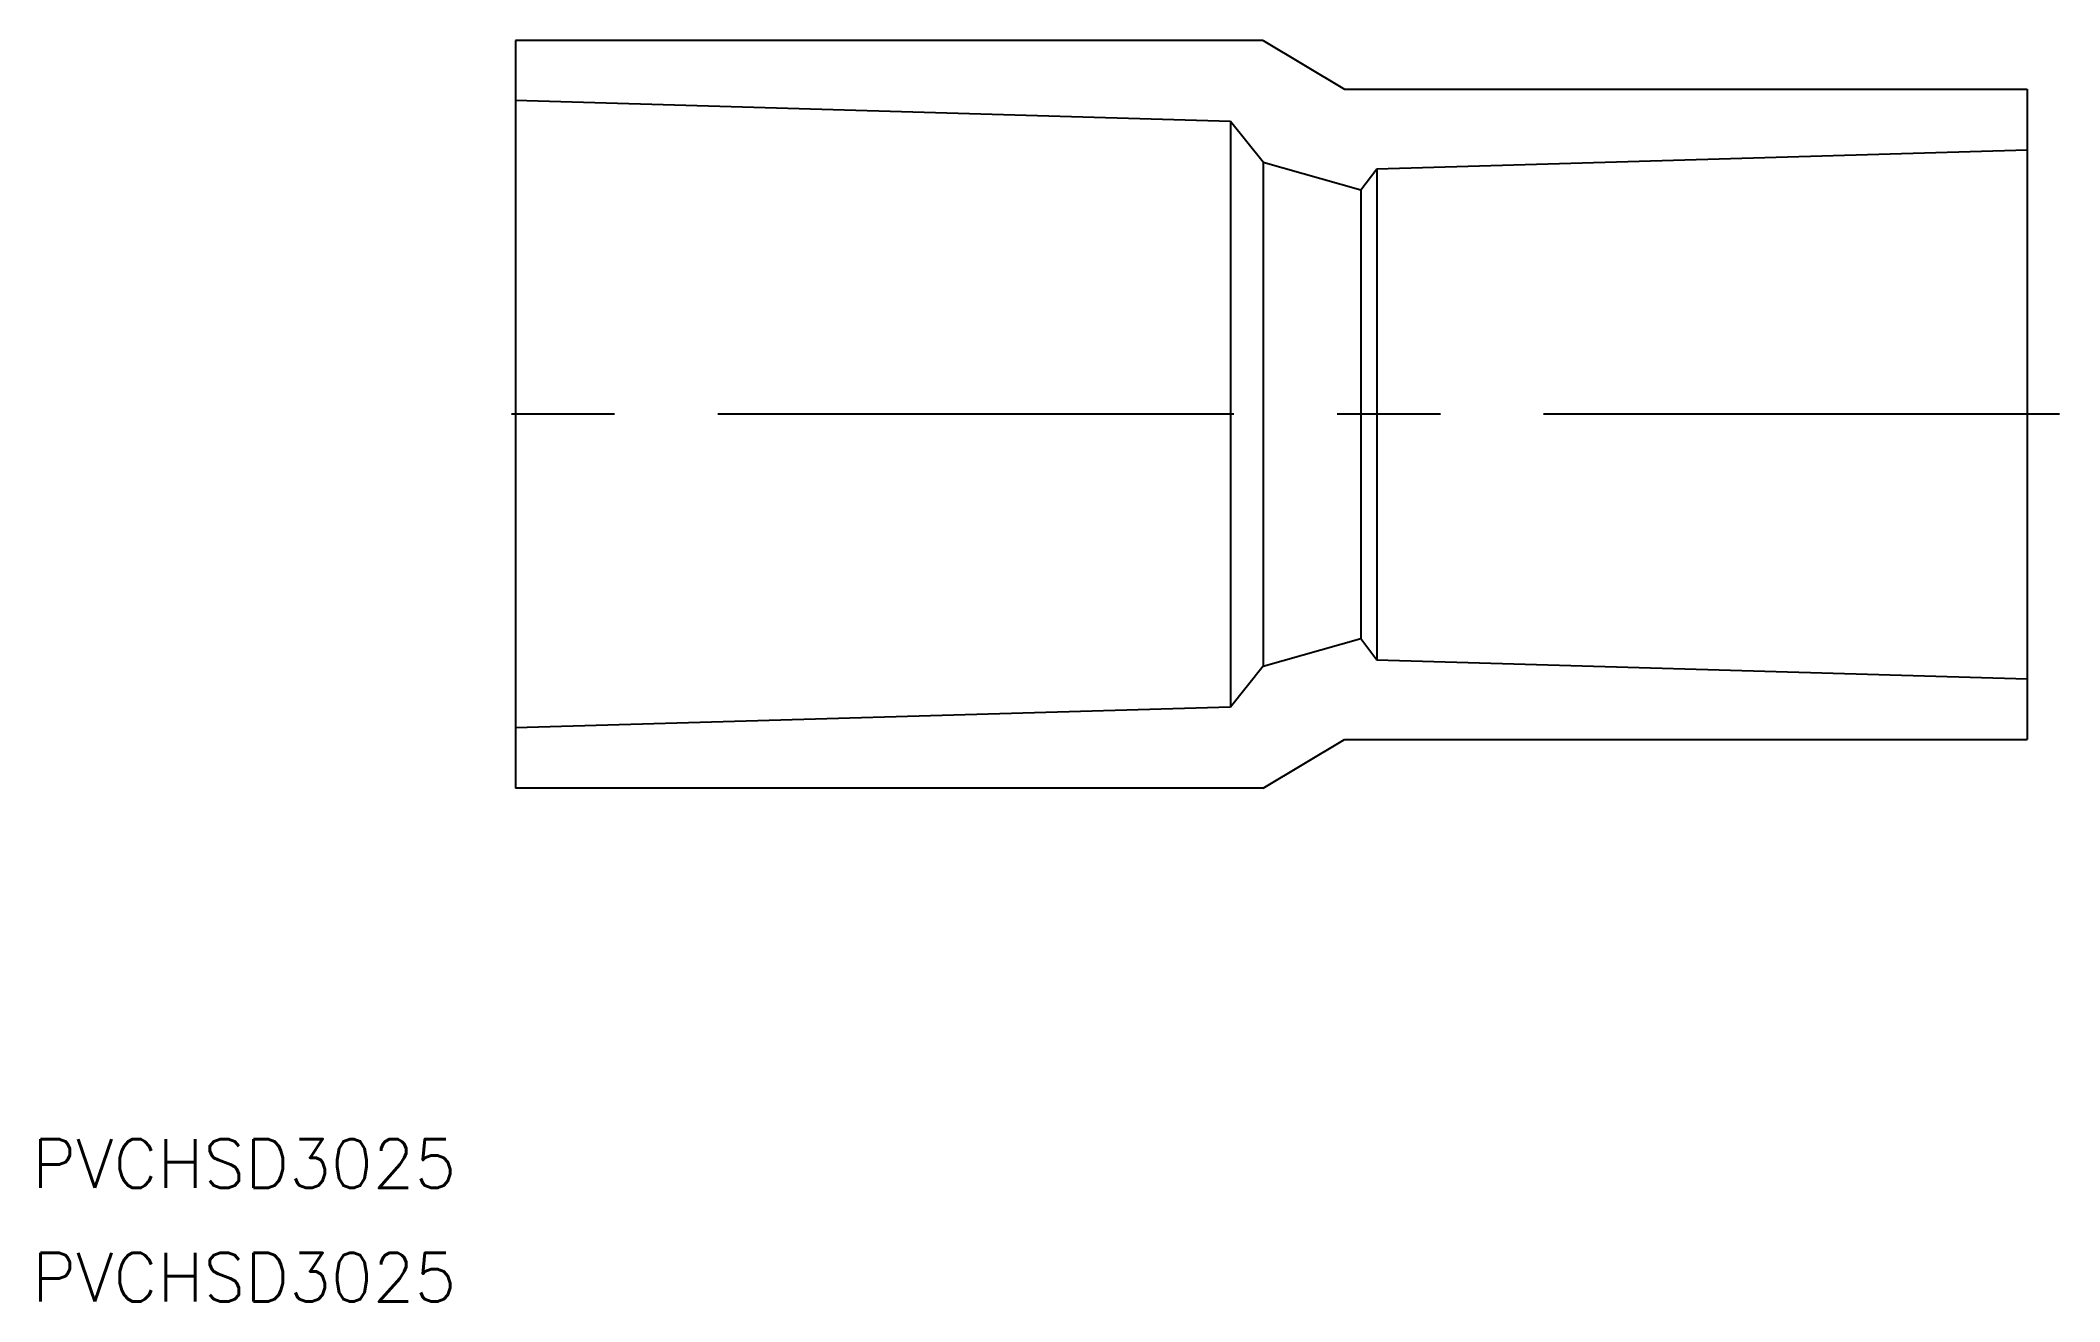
# Model space of a CAD drawing. Extents: x -29 to 95, y -55 to 23.
import ezdxf

# ---------------------------------------------------------------- set-up
doc = ezdxf.new("R2010")
doc.units = 0
doc.linetypes.add('CENTER', pattern=[50.8, 31.75, -6.35, 6.35, -6.35])
doc.layers.get('0').update_dxf_attribs({"linetype": 'CONTINUOUS'})
doc.layers.add('CENTER', color=1, linetype='CENTER')
doc.styles.get("Standard").update_dxf_attribs({"font": 'txt.shx', "height": 3, "bigfont": 'bigfont.shx'})

msp = doc.modelspace()

# ---------------------------------------------------------------- linework, layer by layer
at = {"color": 7, "linetype": 'CONTINUOUS'}
for p, q in [((46, 23), (0, 23)), ((0, 23), (0, -23)), ((46, 23), (51, 20)), ((51, 20), (93, 20)), ((93, 20), (93, -20)), ((44, 18.01), (0, 19.3)), ((44, 18.01), (44, -18.01)), ((46, 15.5), (44, 18.01)), ((53, 15.1), (93, 16.27)), ((46, 15.5), (46, -15.5)), ((46, 15.5), (52, 13.8)), ((52, 13.8), (53, 15.1)), ((53, 15.1), (53, -15.1)), ((52, 13.8), (52, -13.8)), ((46, -15.5), (52, -13.8)), ((52, -13.8), (53, -15.1)), ((46, -15.5), (44, -18.01)), ((53, -15.1), (93, -16.27)), ((44, -18.01), (0, -19.3)), ((46, -23), (51, -20)), ((51, -20), (93, -20)), ((46, -23), (0, -23))]:
    msp.add_line(p, q, dxfattribs=at)
at = {"layer": 'CENTER', "color": 1, "linetype": 'CENTER'}
msp.add_line((95, 0), (-2, 0), dxfattribs=at)

# ---------------------------------------------------------------- texts
at = {"color": 7, "linetype": 'CONTINUOUS'}
for p in [(-29.74, -47.59), (-29.74, -54.59)]:
    msp.add_text('PVCHSD3025', height=3, dxfattribs=at).set_placement(p)

doc.saveas('drawing.dxf')
